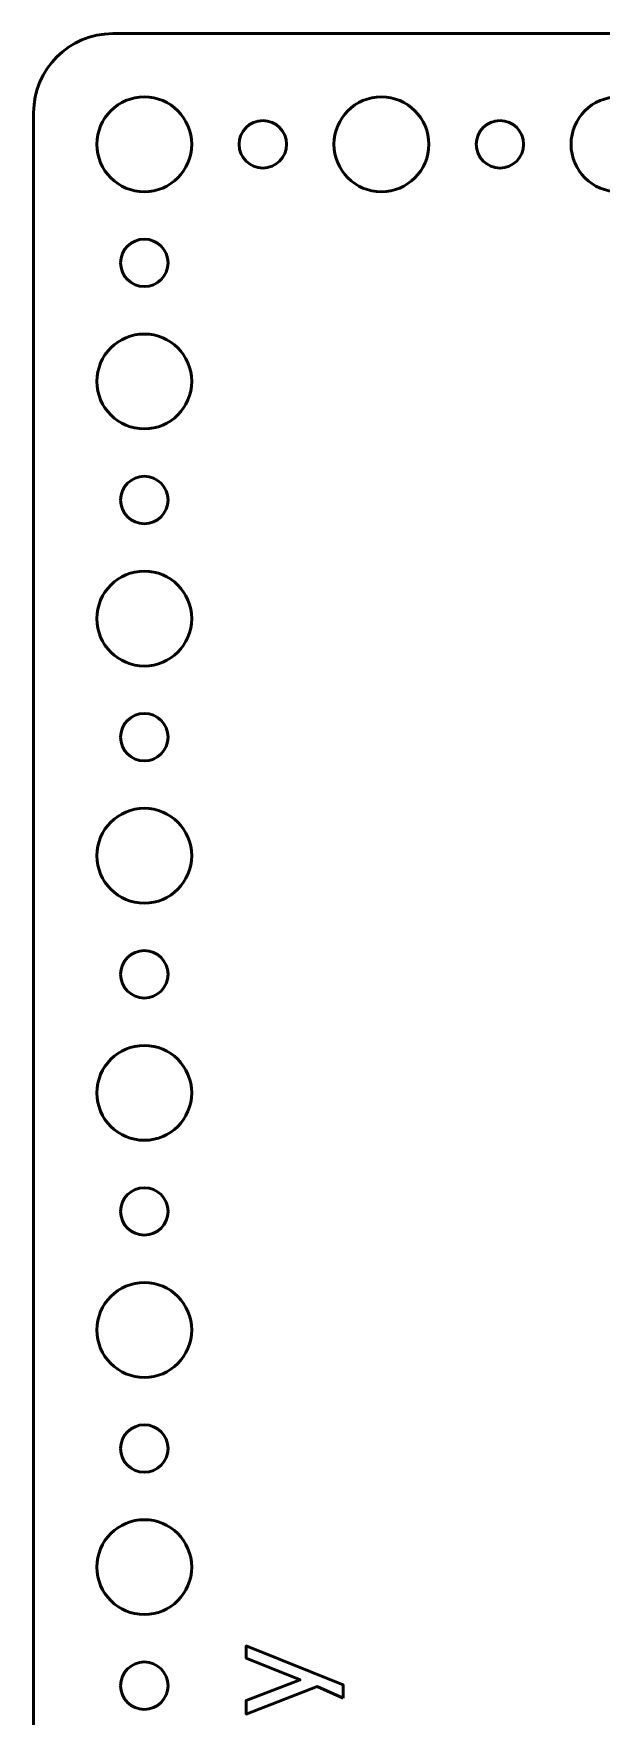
# Model space of a CAD drawing. Header units: centimetres. Extents: x -10.4 to 10.4, y -14.9 to 14.9.
# Drawn here: x -10.45 to -6.86, y 4.31 to 14.95 of the extents above; entities that cross this region are included whole.
import ezdxf

# ---------------------------------------------------------------- set-up
doc = ezdxf.new("R2010")
doc.units = ezdxf.units.CM
doc.header["$MEASUREMENT"] = 0
doc.layers.add('Layer 1', color=7, linetype='Continuous')

msp = doc.modelspace()

# ---------------------------------------------------------------- linework, layer by layer
at = {"layer": 'Layer 1', "lineweight": 53}
for centre, major_axis in [((-9.75, 14.25), (0, 0.3)), ((-8.25, 14.25), (0, 0.3)), ((-6.75, 14.25), (0, 0.3)), ((-9, 14.25), (0, 0.15)), ((-7.5, 14.25), (0, 0.15))]:
    msp.add_ellipse(centre, major_axis=major_axis, ratio=1, dxfattribs=at)
for points, knots in [([(-10.45, -14.45), (-10.45, -14.45), (-10.45, 14.45), (-10.45, 14.45), (-10.45, 14.45), (-10.45, 14.72614), (-10.22614, 14.95), (-9.95, 14.95), (-9.95, 14.95), (-9.95, 14.95), (9.95, 14.95), (9.95, 14.95), (9.95, 14.95), (10.22614, 14.95), (10.45, 14.72614), (10.45, 14.45), (10.45, 14.45), (10.45, 14.45), (10.45, -14.45), (10.45, -14.45), (10.45, -14.45), (10.45, -14.72614), (10.22614, -14.95), (9.95, -14.95), (9.95, -14.95), (9.95, -14.95), (-9.95, -14.95), (-9.95, -14.95), (-9.95, -14.95), (-10.22614, -14.95), (-10.45, -14.72614), (-10.45, -14.45)], [0, 0, 0, 0, 0.11111111, 0.11111111, 0.11111111, 0.11111111, 0.22222222, 0.22222222, 0.22222222, 0.22222222, 0.33333333, 0.33333333, 0.33333333, 0.33333333, 0.44444444, 0.44444444, 0.44444444, 0.44444444, 0.55555556, 0.55555556, 0.55555556, 0.55555556, 0.66666667, 0.66666667, 0.66666667, 0.66666667, 0.77777778, 0.77777778, 0.77777778, 0.77777778, 1, 1, 1, 1]), ([(-9.9, 13.5), (-9.9, 13.58284), (-9.83284, 13.65), (-9.75, 13.65), (-9.75, 13.65), (-9.66716, 13.65), (-9.6, 13.58284), (-9.6, 13.5), (-9.6, 13.5), (-9.6, 13.41716), (-9.66716, 13.35), (-9.75, 13.35), (-9.75, 13.35), (-9.83284, 13.35), (-9.9, 13.41716), (-9.9, 13.5)], [0, 0, 0, 0, 0.2, 0.2, 0.2, 0.2, 0.4, 0.4, 0.4, 0.4, 0.6, 0.6, 0.6, 0.6, 1, 1, 1, 1]), ([(-10.05, 12.75), (-10.05, 12.91568), (-9.91568, 13.05), (-9.75, 13.05), (-9.75, 13.05), (-9.58432, 13.05), (-9.45, 12.91568), (-9.45, 12.75), (-9.45, 12.75), (-9.45, 12.58432), (-9.58432, 12.45), (-9.75, 12.45), (-9.75, 12.45), (-9.91568, 12.45), (-10.05, 12.58432), (-10.05, 12.75)], [0, 0, 0, 0, 0.2, 0.2, 0.2, 0.2, 0.4, 0.4, 0.4, 0.4, 0.6, 0.6, 0.6, 0.6, 1, 1, 1, 1]), ([(-9.9, 12), (-9.9, 12.08284), (-9.83284, 12.15), (-9.75, 12.15), (-9.75, 12.15), (-9.66716, 12.15), (-9.6, 12.08284), (-9.6, 12), (-9.6, 12), (-9.6, 11.91716), (-9.66716, 11.85), (-9.75, 11.85), (-9.75, 11.85), (-9.83284, 11.85), (-9.9, 11.91716), (-9.9, 12)], [0, 0, 0, 0, 0.2, 0.2, 0.2, 0.2, 0.4, 0.4, 0.4, 0.4, 0.6, 0.6, 0.6, 0.6, 1, 1, 1, 1]), ([(-10.05, 11.25), (-10.05, 11.41568), (-9.91568, 11.55), (-9.75, 11.55), (-9.75, 11.55), (-9.58432, 11.55), (-9.45, 11.41568), (-9.45, 11.25), (-9.45, 11.25), (-9.45, 11.08432), (-9.58432, 10.95), (-9.75, 10.95), (-9.75, 10.95), (-9.91568, 10.95), (-10.05, 11.08432), (-10.05, 11.25)], [0, 0, 0, 0, 0.2, 0.2, 0.2, 0.2, 0.4, 0.4, 0.4, 0.4, 0.6, 0.6, 0.6, 0.6, 1, 1, 1, 1]), ([(-9.9, 10.5), (-9.9, 10.58284), (-9.83284, 10.65), (-9.75, 10.65), (-9.75, 10.65), (-9.66716, 10.65), (-9.6, 10.58284), (-9.6, 10.5), (-9.6, 10.5), (-9.6, 10.41716), (-9.66716, 10.35), (-9.75, 10.35), (-9.75, 10.35), (-9.83284, 10.35), (-9.9, 10.41716), (-9.9, 10.5)], [0, 0, 0, 0, 0.2, 0.2, 0.2, 0.2, 0.4, 0.4, 0.4, 0.4, 0.6, 0.6, 0.6, 0.6, 1, 1, 1, 1]), ([(-10.05, 9.75), (-10.05, 9.91568), (-9.91568, 10.05), (-9.75, 10.05), (-9.75, 10.05), (-9.58432, 10.05), (-9.45, 9.91568), (-9.45, 9.75), (-9.45, 9.75), (-9.45, 9.58432), (-9.58432, 9.45), (-9.75, 9.45), (-9.75, 9.45), (-9.91568, 9.45), (-10.05, 9.58432), (-10.05, 9.75)], [0, 0, 0, 0, 0.2, 0.2, 0.2, 0.2, 0.4, 0.4, 0.4, 0.4, 0.6, 0.6, 0.6, 0.6, 1, 1, 1, 1]), ([(-9.9, 9), (-9.9, 9.08284), (-9.83284, 9.15), (-9.75, 9.15), (-9.75, 9.15), (-9.66716, 9.15), (-9.6, 9.08284), (-9.6, 9), (-9.6, 9), (-9.6, 8.91716), (-9.66716, 8.85), (-9.75, 8.85), (-9.75, 8.85), (-9.83284, 8.85), (-9.9, 8.91716), (-9.9, 9)], [0, 0, 0, 0, 0.2, 0.2, 0.2, 0.2, 0.4, 0.4, 0.4, 0.4, 0.6, 0.6, 0.6, 0.6, 1, 1, 1, 1]), ([(-10.05, 8.25), (-10.05, 8.41568), (-9.91568, 8.55), (-9.75, 8.55), (-9.75, 8.55), (-9.58432, 8.55), (-9.45, 8.41568), (-9.45, 8.25), (-9.45, 8.25), (-9.45, 8.08432), (-9.58432, 7.95), (-9.75, 7.95), (-9.75, 7.95), (-9.91568, 7.95), (-10.05, 8.08432), (-10.05, 8.25)], [0, 0, 0, 0, 0.2, 0.2, 0.2, 0.2, 0.4, 0.4, 0.4, 0.4, 0.6, 0.6, 0.6, 0.6, 1, 1, 1, 1]), ([(-9.9, 7.5), (-9.9, 7.58284), (-9.83284, 7.65), (-9.75, 7.65), (-9.75, 7.65), (-9.66716, 7.65), (-9.6, 7.58284), (-9.6, 7.5), (-9.6, 7.5), (-9.6, 7.41716), (-9.66716, 7.35), (-9.75, 7.35), (-9.75, 7.35), (-9.83284, 7.35), (-9.9, 7.41716), (-9.9, 7.5)], [0, 0, 0, 0, 0.2, 0.2, 0.2, 0.2, 0.4, 0.4, 0.4, 0.4, 0.6, 0.6, 0.6, 0.6, 1, 1, 1, 1]), ([(-10.05, 6.75), (-10.05, 6.91568), (-9.91568, 7.05), (-9.75, 7.05), (-9.75, 7.05), (-9.58432, 7.05), (-9.45, 6.91568), (-9.45, 6.75), (-9.45, 6.75), (-9.45, 6.58432), (-9.58432, 6.45), (-9.75, 6.45), (-9.75, 6.45), (-9.91568, 6.45), (-10.05, 6.58432), (-10.05, 6.75)], [0, 0, 0, 0, 0.2, 0.2, 0.2, 0.2, 0.4, 0.4, 0.4, 0.4, 0.6, 0.6, 0.6, 0.6, 1, 1, 1, 1]), ([(-9.9, 6), (-9.9, 6.08284), (-9.83284, 6.15), (-9.75, 6.15), (-9.75, 6.15), (-9.66716, 6.15), (-9.6, 6.08284), (-9.6, 6), (-9.6, 6), (-9.6, 5.91716), (-9.66716, 5.85), (-9.75, 5.85), (-9.75, 5.85), (-9.83284, 5.85), (-9.9, 5.91716), (-9.9, 6)], [0, 0, 0, 0, 0.2, 0.2, 0.2, 0.2, 0.4, 0.4, 0.4, 0.4, 0.6, 0.6, 0.6, 0.6, 1, 1, 1, 1]), ([(-10.05, 5.25), (-10.05, 5.41568), (-9.91568, 5.55), (-9.75, 5.55), (-9.75, 5.55), (-9.58432, 5.55), (-9.45, 5.41568), (-9.45, 5.25), (-9.45, 5.25), (-9.45, 5.08432), (-9.58432, 4.95), (-9.75, 4.95), (-9.75, 4.95), (-9.91568, 4.95), (-10.05, 5.08432), (-10.05, 5.25)], [0, 0, 0, 0, 0.2, 0.2, 0.2, 0.2, 0.4, 0.4, 0.4, 0.4, 0.6, 0.6, 0.6, 0.6, 1, 1, 1, 1]), ([(-9.9, 4.5), (-9.9, 4.58284), (-9.83284, 4.65), (-9.75, 4.65), (-9.75, 4.65), (-9.66716, 4.65), (-9.6, 4.58284), (-9.6, 4.5), (-9.6, 4.5), (-9.6, 4.41716), (-9.66716, 4.35), (-9.75, 4.35), (-9.75, 4.35), (-9.83284, 4.35), (-9.9, 4.41716), (-9.9, 4.5)], [0, 0, 0, 0, 0.2, 0.2, 0.2, 0.2, 0.4, 0.4, 0.4, 0.4, 0.6, 0.6, 0.6, 0.6, 1, 1, 1, 1])]:
    msp.add_open_spline(points, degree=3, knots=knots, dxfattribs=at)
at = {"layer": 'Layer 1', "color": 5, "lineweight": 53}
msp.add_open_spline([(-8.49243, 4.4212), (-8.49243, 4.4212), (-8.65528, 4.49401), (-8.65528, 4.49401), (-8.65528, 4.49401), (-8.65528, 4.49401), (-9.10457, 4.32015), (-9.10457, 4.32015), (-9.10457, 4.32015), (-9.10457, 4.32015), (-9.10457, 4.40737), (-9.10457, 4.40737), (-9.10457, 4.40737), (-9.10457, 4.40737), (-8.76478, 4.53663), (-8.76478, 4.53663), (-8.76478, 4.53663), (-8.76478, 4.53663), (-9.10457, 4.67449), (-9.10457, 4.67449), (-9.10457, 4.67449), (-9.10457, 4.67449), (-9.10457, 4.75111), (-9.10457, 4.75111), (-9.10457, 4.75111), (-9.10457, 4.75111), (-8.49243, 4.50586), (-8.49243, 4.50586), (-8.49243, 4.50586), (-8.49243, 4.50586), (-8.49243, 4.4212), (-8.49243, 4.4212)], degree=3, knots=[0, 0, 0, 0, 0.11111111, 0.11111111, 0.11111111, 0.11111111, 0.22222222, 0.22222222, 0.22222222, 0.22222222, 0.33333333, 0.33333333, 0.33333333, 0.33333333, 0.44444444, 0.44444444, 0.44444444, 0.44444444, 0.55555556, 0.55555556, 0.55555556, 0.55555556, 0.66666667, 0.66666667, 0.66666667, 0.66666667, 0.77777778, 0.77777778, 0.77777778, 0.77777778, 1, 1, 1, 1], dxfattribs=at)

doc.saveas('drawing.dxf')
